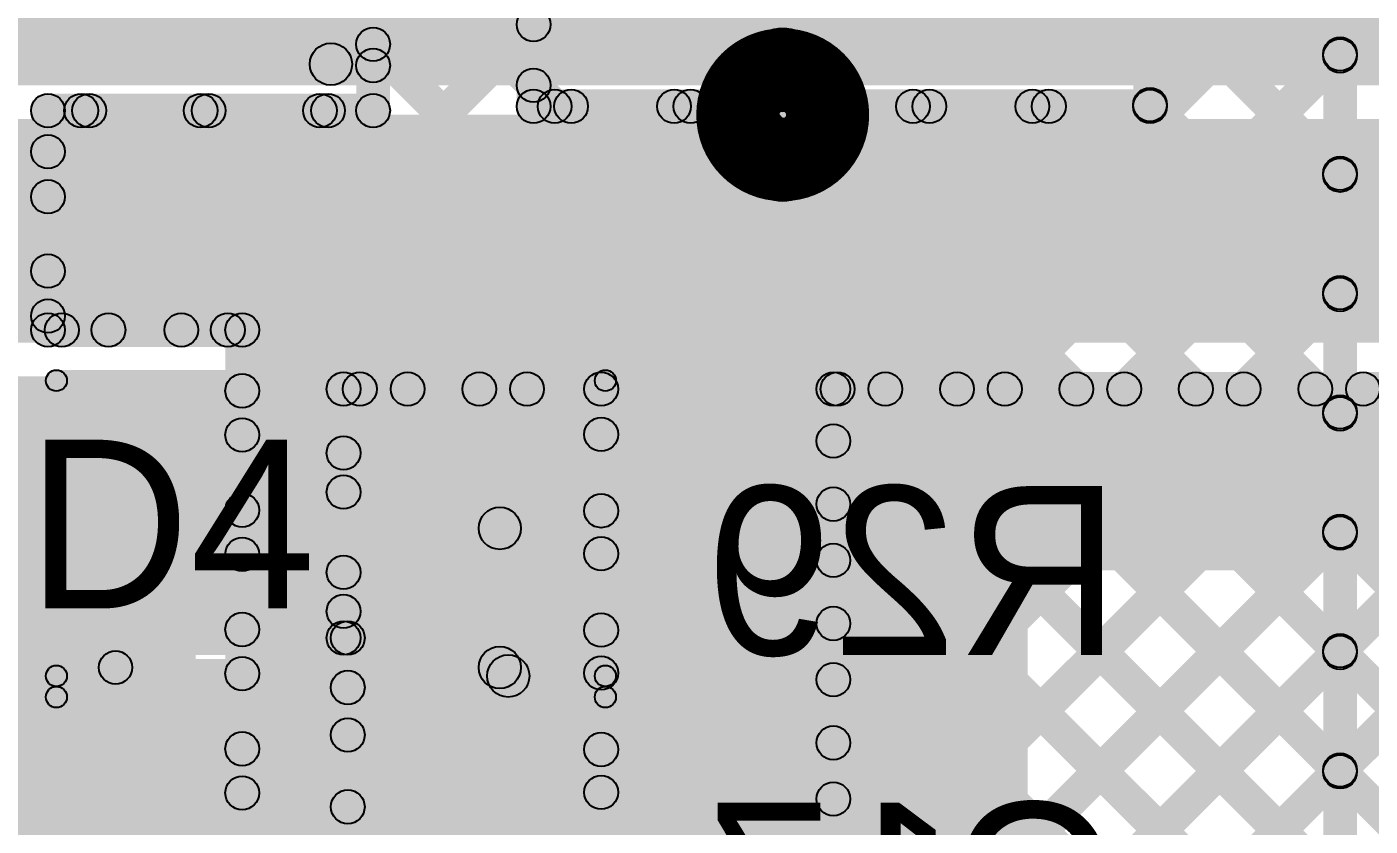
# Model space of a CAD drawing. Header units: millimetres. Extents: x 3.07 to 5.81, y 1.29 to 3.84.
# Drawn here: x 3.847 to 4.1651, y 1.6274 to 1.8168 of the extents above; entities that cross this region are included whole.
import ezdxf

# ---------------------------------------------------------------- set-up
doc = ezdxf.new("R2010")
doc.units = ezdxf.units.MM
doc.header["$MEASUREMENT"] = 0
for name, color, linetype in [('BottomLayer', 5, 'Continuous'), ('BottomOverlay', 54, 'Continuous'), ('BottomPaste', 16, 'Continuous'), ('BottomSolder', 6, 'Continuous'), ('TopLayer', 1, 'Continuous'), ('TopOverlay', 2, 'Continuous'), ('TopPaste', 8, 'Continuous'), ('TopSolder', 216, 'Continuous'), ('ViaHoleLayer', 16, 'Continuous')]:
    doc.layers.add(name, color=color, linetype=linetype)

# ---------------------------------------------------------------- blocks, each defined once
blk = doc.blocks.new('RES0805_B_37')
at = {"layer": 'BottomLayer'}
for points in [[(-0.06, 0.025), (-0.02, 0.025), (-0.02, -0.025), (-0.06, -0.025)], [(0.02, 0.025), (0.06, 0.025), (0.06, -0.025), (0.02, -0.025)]]:
    blk.add_hatch(color=5, dxfattribs=at).paths.add_polyline_path(points)
at = {"layer": 'BottomOverlay'}
h = blk.add_hatch(color=54, dxfattribs=at)
edge = h.paths.add_edge_path()
edge.add_arc((-0.065, 0.035), 0.0025, 0, 360)
h = blk.add_hatch(color=54, dxfattribs=at)
edge = h.paths.add_edge_path()
edge.add_arc((-0.065, 0.035), 0.0025, 0, 360)
for points in [[(-0.0675, 0.035), (-0.0625, 0.035), (-0.0625, -0.035), (-0.0675, -0.035)], [(0.065, 0.0375), (0.065, 0.0325), (-0.065, 0.0325), (-0.065, 0.0375)], [(0.0625, 0.035), (0.0675, 0.035), (0.0675, -0.035), (0.0625, -0.035)], [(0.065, -0.0325), (0.065, -0.0375), (-0.065, -0.0375), (-0.065, -0.0325)]]:
    blk.add_hatch(color=54, dxfattribs=at).paths.add_polyline_path(points)
h = blk.add_hatch(color=54, dxfattribs=at)
edge = h.paths.add_edge_path()
edge.add_arc((0.065, 0.035), 0.0025, 0, 360)
h = blk.add_hatch(color=54, dxfattribs=at)
edge = h.paths.add_edge_path()
edge.add_arc((0.065, 0.035), 0.0025, 0, 360)
h = blk.add_hatch(color=54, dxfattribs=at)
edge = h.paths.add_edge_path()
edge.add_arc((-0.065, -0.035), 0.0025, 0, 360)
h = blk.add_hatch(color=54, dxfattribs=at)
edge = h.paths.add_edge_path()
edge.add_arc((-0.065, -0.035), 0.0025, 0, 360)
h = blk.add_hatch(color=54, dxfattribs=at)
edge = h.paths.add_edge_path()
edge.add_arc((0.065, -0.035), 0.0025, 0, 360)
h = blk.add_hatch(color=54, dxfattribs=at)
edge = h.paths.add_edge_path()
edge.add_arc((0.065, -0.035), 0.0025, 0, 360)
at = {"layer": 'BottomPaste'}
for points in [[(-0.06, 0.025), (-0.02, 0.025), (-0.02, -0.025), (-0.06, -0.025)], [(0.02, 0.025), (0.06, 0.025), (0.06, -0.025), (0.02, -0.025)]]:
    blk.add_hatch(color=16, dxfattribs=at).paths.add_polyline_path(points)
at = {"layer": 'BottomSolder'}
for points in [[(-0.064, 0.029), (-0.016, 0.029), (-0.016, -0.029), (-0.064, -0.029)], [(0.016, 0.029), (0.064, 0.029), (0.064, -0.029), (0.016, -0.029)]]:
    blk.add_hatch(color=6, dxfattribs=at).paths.add_polyline_path(points)
at = {"layer": 'BottomOverlay'}
for centre in [(-0.065, 0.035), (-0.065, 0.035), (0.065, 0.035), (0.065, 0.035), (-0.065, -0.035), (-0.065, -0.035), (0.065, -0.035), (0.065, -0.035)]:
    blk.add_circle(centre, 0.0025, dxfattribs=at)
blk = doc.blocks.new('STD2HNK60Z_55')
at = {"layer": 'TopOverlay'}
for points in [[(-0.141, 0.23102), (-0.131, 0.23098), (-0.132, -0.04402), (-0.142, -0.04398)], [(-0.137, -0.049), (-0.137, -0.039), (0.135, -0.039), (0.135, -0.049)]]:
    blk.add_hatch(color=2, dxfattribs=at).paths.add_polyline_path(points)
h = blk.add_hatch(color=2, dxfattribs=at)
edge = h.paths.add_edge_path()
edge.add_arc((-0.137, -0.044), 0.005, 0, 360)
h = blk.add_hatch(color=2, dxfattribs=at)
edge = h.paths.add_edge_path()
edge.add_arc((-0.137, -0.044), 0.005, 0, 360)
h = blk.add_hatch(color=2, dxfattribs=at)
edge = h.paths.add_edge_path()
edge.add_arc((-0.15963, -0.151), 0.00984, 0, 360)
h = blk.add_hatch(color=2, dxfattribs=at)
edge = h.paths.add_edge_path()
edge.add_arc((-0.13837, -0.151), 0.00984, 0, 360)
at = {"layer": 'TopOverlay', "const_width": 0.01969}
blk.add_lwpolyline([(-0.13837, -0.151, 1), (-0.15963, -0.151, 1)], format="xyb", close=True, dxfattribs=at)
at = {"layer": 'TopOverlay'}
for centre, radius in [((-0.137, -0.044), 0.005), ((-0.137, -0.044), 0.005), ((-0.15963, -0.151), 0.00984), ((-0.13837, -0.151), 0.00984)]:
    blk.add_circle(centre, radius, dxfattribs=at)
blk = doc.blocks.new('PMEG3010ER_115_74')
at = {"layer": 'TopLayer'}
for points in [[(-0.02953, 0.02953), (0.02953, 0.02953), (0.02953, -0.02953), (-0.02953, -0.02953)], [(0.08071, 0.02953), (0.13976, 0.02953), (0.13976, -0.02953), (0.08071, -0.02953)]]:
    blk.add_hatch(color=1, dxfattribs=at).paths.add_polyline_path(points)
at = {"layer": 'TopOverlay'}
h = blk.add_hatch(color=2, dxfattribs=at)
edge = h.paths.add_edge_path()
edge.add_arc((-0.036, 0.041), 0.00394, 0, 360)
h = blk.add_hatch(color=2, dxfattribs=at)
edge = h.paths.add_edge_path()
edge.add_arc((-0.036, 0.041), 0.00394, 0, 360)
for points in [[(-0.036, 0.03706), (-0.036, 0.04494), (0.146, 0.04494), (0.146, 0.03706)], [(0.195, 0.043), (0.146, 0.043), (0.146, -0.043), (0.195, -0.043)], [(-0.03206, -0.04), (-0.03994, -0.04), (-0.03994, 0.041), (-0.03206, 0.041)], [(0.14994, -0.04), (0.14206, -0.04), (0.14206, 0.041), (0.14994, 0.041)], [(-0.036, -0.04394), (-0.036, -0.03606), (0.146, -0.03606), (0.146, -0.04394)]]:
    blk.add_hatch(color=2, dxfattribs=at).paths.add_polyline_path(points)
h = blk.add_hatch(color=2, dxfattribs=at)
edge = h.paths.add_edge_path()
edge.add_arc((0.146, 0.041), 0.00394, 0, 360)
h = blk.add_hatch(color=2, dxfattribs=at)
edge = h.paths.add_edge_path()
edge.add_arc((0.146, 0.041), 0.00394, 0, 360)
h = blk.add_hatch(color=2, dxfattribs=at)
edge = h.paths.add_edge_path()
edge.add_arc((-0.036, -0.04), 0.00394, 0, 360)
h = blk.add_hatch(color=2, dxfattribs=at)
edge = h.paths.add_edge_path()
edge.add_arc((-0.036, -0.04), 0.00394, 0, 360)
h = blk.add_hatch(color=2, dxfattribs=at)
edge = h.paths.add_edge_path()
edge.add_arc((0.146, -0.04), 0.00394, 0, 360)
h = blk.add_hatch(color=2, dxfattribs=at)
edge = h.paths.add_edge_path()
edge.add_arc((0.146, -0.04), 0.00394, 0, 360)
at = {"layer": 'TopPaste'}
for points in [[(-0.02953, 0.02953), (0.02953, 0.02953), (0.02953, -0.02953), (-0.02953, -0.02953)], [(0.08071, 0.02953), (0.13976, 0.02953), (0.13976, -0.02953), (0.08071, -0.02953)]]:
    blk.add_hatch(color=8, dxfattribs=at).paths.add_polyline_path(points)
at = {"layer": 'TopSolder'}
for points in [[(-0.03353, 0.03353), (0.03353, 0.03353), (0.03353, -0.03353), (-0.03353, -0.03353)], [(0.07671, 0.03353), (0.14376, 0.03353), (0.14376, -0.03353), (0.07671, -0.03353)]]:
    blk.add_hatch(color=216, dxfattribs=at).paths.add_polyline_path(points)
at = {"layer": 'TopOverlay'}
for centre in [(-0.036, 0.041), (-0.036, 0.041), (0.146, 0.041), (0.146, 0.041), (-0.036, -0.04), (-0.036, -0.04), (0.146, -0.04), (0.146, -0.04)]:
    blk.add_circle(centre, 0.00394, dxfattribs=at)
blk = doc.blocks.new('C__0805_B_92')
at = {"layer": 'BottomLayer'}
for points in [[(-0.06, 0.03), (-0.02, 0.03), (-0.02, -0.03), (-0.06, -0.03)], [(0.02, 0.03), (0.06, 0.03), (0.06, -0.03), (0.02, -0.03)]]:
    blk.add_hatch(color=5, dxfattribs=at).paths.add_polyline_path(points)
at = {"layer": 'BottomOverlay'}
h = blk.add_hatch(color=54, dxfattribs=at)
edge = h.paths.add_edge_path()
edge.add_arc((-0.065, 0.035), 0.0025, 0, 360)
h = blk.add_hatch(color=54, dxfattribs=at)
edge = h.paths.add_edge_path()
edge.add_arc((-0.065, 0.035), 0.0025, 0, 360)
for points in [[(-0.0625, -0.035), (-0.0675, -0.035), (-0.0675, 0.035), (-0.0625, 0.035)], [(-0.065, 0.0325), (-0.065, 0.0375), (0.065, 0.0375), (0.065, 0.0325)], [(0.0675, -0.035), (0.0625, -0.035), (0.0625, 0.035), (0.0675, 0.035)], [(-0.065, -0.0375), (-0.065, -0.0325), (0.065, -0.0325), (0.065, -0.0375)]]:
    blk.add_hatch(color=54, dxfattribs=at).paths.add_polyline_path(points)
h = blk.add_hatch(color=54, dxfattribs=at)
edge = h.paths.add_edge_path()
edge.add_arc((0.065, 0.035), 0.0025, 0, 360)
h = blk.add_hatch(color=54, dxfattribs=at)
edge = h.paths.add_edge_path()
edge.add_arc((0.065, 0.035), 0.0025, 0, 360)
h = blk.add_hatch(color=54, dxfattribs=at)
edge = h.paths.add_edge_path()
edge.add_arc((-0.065, -0.035), 0.0025, 0, 360)
h = blk.add_hatch(color=54, dxfattribs=at)
edge = h.paths.add_edge_path()
edge.add_arc((-0.065, -0.035), 0.0025, 0, 360)
h = blk.add_hatch(color=54, dxfattribs=at)
edge = h.paths.add_edge_path()
edge.add_arc((0.065, -0.035), 0.0025, 0, 360)
h = blk.add_hatch(color=54, dxfattribs=at)
edge = h.paths.add_edge_path()
edge.add_arc((0.065, -0.035), 0.0025, 0, 360)
at = {"layer": 'BottomPaste'}
for points in [[(-0.06, 0.03), (-0.02, 0.03), (-0.02, -0.03), (-0.06, -0.03)], [(0.02, 0.03), (0.06, 0.03), (0.06, -0.03), (0.02, -0.03)]]:
    blk.add_hatch(color=16, dxfattribs=at).paths.add_polyline_path(points)
at = {"layer": 'BottomSolder'}
for points in [[(-0.064, 0.034), (-0.016, 0.034), (-0.016, -0.034), (-0.064, -0.034)], [(0.016, 0.034), (0.064, 0.034), (0.064, -0.034), (0.016, -0.034)]]:
    blk.add_hatch(color=6, dxfattribs=at).paths.add_polyline_path(points)
at = {"layer": 'BottomOverlay'}
for centre in [(-0.065, 0.035), (-0.065, 0.035), (0.065, 0.035), (0.065, 0.035), (-0.065, -0.035), (-0.065, -0.035), (0.065, -0.035), (0.065, -0.035)]:
    blk.add_circle(centre, 0.0025, dxfattribs=at)

msp = doc.modelspace()

# ---------------------------------------------------------------- hatches: boundary and pattern name
at = {"layer": 'BottomLayer'}
for points in [[(3.437, 1.803), (4.244, 1.803), (4.244, 1.833), (3.437, 1.833)], [(3.761, 1.742), (4.404, 1.742), (4.404, 1.795), (3.761, 1.795)], [(3.994, 1.372), (4.027, 1.372), (4.027, 1.795), (3.994, 1.795)], [(3.92483, 1.713), (3.91917, 1.71865), (3.93435, 1.73383), (3.94, 1.72817)], [(3.92483, 1.68471), (3.91917, 1.69037), (3.96263, 1.73383), (3.96829, 1.72817)], [(3.922, 1.727), (3.922, 1.735), (3.983, 1.735), (3.983, 1.727)], [(3.92303, 1.72817), (3.92868, 1.73383), (3.98583, 1.67668), (3.98017, 1.67103)], [(3.95131, 1.72817), (3.95697, 1.73383), (3.98583, 1.70497), (3.98017, 1.69931)], [(4.04083, 1.51787), (4.03517, 1.52353), (4.24547, 1.73383), (4.25113, 1.72817)], [(4.04083, 1.54615), (4.03517, 1.55181), (4.21719, 1.73383), (4.22285, 1.72817)], [(4.04083, 1.57444), (4.03517, 1.5801), (4.1889, 1.73383), (4.19456, 1.72817)], [(4.04083, 1.68758), (4.03517, 1.69323), (4.07577, 1.73383), (4.08142, 1.72817)], [(4.04083, 1.65929), (4.03517, 1.66495), (4.10405, 1.73383), (4.10971, 1.72817)], [(4.04083, 1.71586), (4.03517, 1.72152), (4.04748, 1.73383), (4.05314, 1.72817)], [(4.04083, 1.60272), (4.03517, 1.60838), (4.16062, 1.73383), (4.16628, 1.72817)], [(4.04083, 1.63101), (4.03517, 1.63666), (4.13234, 1.73383), (4.13799, 1.72817)], [(4.036, 1.371), (4.083, 1.371), (4.083, 1.735), (4.036, 1.735)], [(4.03616, 1.72817), (4.04182, 1.73383), (4.27482, 1.50083), (4.26916, 1.49517)], [(4.038, 1.727), (4.038, 1.735), (4.344, 1.735), (4.344, 1.727)], [(4.06445, 1.72817), (4.07011, 1.73383), (4.30311, 1.50083), (4.29745, 1.49517)], [(4.07, 1.688), (4.449, 1.688), (4.449, 1.735), (4.07, 1.735)], [(4.09273, 1.72817), (4.09839, 1.73383), (4.33139, 1.50083), (4.32573, 1.49517)], [(4.12102, 1.72817), (4.12667, 1.73383), (4.35967, 1.50083), (4.35402, 1.49517)], [(4.1493, 1.72817), (4.15496, 1.73383), (4.38796, 1.50083), (4.3823, 1.49517)], [(3.791, 1.668), (3.911, 1.668), (3.911, 1.733), (3.791, 1.733)], [(3.926, 1.672), (3.918, 1.672), (3.918, 1.731), (3.926, 1.731)], [(3.919, 1.437), (3.986, 1.437), (3.986, 1.733), (3.919, 1.733)], [(3.987, 1.435), (3.979, 1.435), (3.979, 1.731), (3.987, 1.731)], [(4.042, 1.435), (4.034, 1.435), (4.034, 1.731), (4.042, 1.731)], [(3.92583, 1.65743), (3.92017, 1.66309), (3.98017, 1.72309), (3.98583, 1.71743)], [(3.91917, 1.70374), (3.92483, 1.7094), (3.98583, 1.6484), (3.98017, 1.64274)], [(4.03517, 1.70088), (4.04083, 1.70654), (4.24654, 1.50083), (4.24088, 1.49517)], [(3.964, 1.665), (3.954, 1.665), (3.954, 1.698), (3.964, 1.698)], [(3.92583, 1.62915), (3.92017, 1.6348), (3.98017, 1.6948), (3.98583, 1.68915)], [(3.91917, 1.67546), (3.92483, 1.68112), (3.98583, 1.62012), (3.98017, 1.61446)], [(4.03517, 1.6726), (4.04083, 1.67825), (4.21825, 1.50083), (4.2126, 1.49517)], [(3.927, 1.518), (3.919, 1.518), (3.919, 1.672), (3.927, 1.672)], [(3.95546, 1.66146), (3.96254, 1.66854), (3.96454, 1.66654), (3.95746, 1.65946)], [(3.92583, 1.60086), (3.92017, 1.60652), (3.98017, 1.66652), (3.98583, 1.66086)], [(3.853, 1.514), (3.912, 1.514), (3.912, 1.661), (3.853, 1.661)], [(3.786, 1.633), (3.889, 1.633), (3.889, 1.659), (3.786, 1.659)], [(3.92017, 1.64617), (3.92583, 1.65183), (3.98583, 1.59183), (3.98017, 1.58617)], [(4.03517, 1.64431), (4.04083, 1.64997), (4.18997, 1.50083), (4.18431, 1.49517)], [(3.92583, 1.57258), (3.92017, 1.57823), (3.98017, 1.63823), (3.98583, 1.63258)]]:
    msp.add_hatch(color=5, dxfattribs=at).paths.add_polyline_path(points)
h = msp.add_hatch(color=5, dxfattribs=at)
edge = h.paths.add_edge_path()
edge.add_arc((3.922, 1.731), 0.004, 0, 360)
h = msp.add_hatch(color=5, dxfattribs=at)
edge = h.paths.add_edge_path()
edge.add_arc((3.922, 1.731), 0.004, 0, 360)
h = msp.add_hatch(color=5, dxfattribs=at)
edge = h.paths.add_edge_path()
edge.add_arc((3.92586, 1.731), 0.004, 0, 360)
h = msp.add_hatch(color=5, dxfattribs=at)
edge = h.paths.add_edge_path()
edge.add_arc((3.93717, 1.731), 0.004, 0, 360)
h = msp.add_hatch(color=5, dxfattribs=at)
edge = h.paths.add_edge_path()
edge.add_arc((3.95414, 1.731), 0.004, 0, 360)
h = msp.add_hatch(color=5, dxfattribs=at)
edge = h.paths.add_edge_path()
edge.add_arc((3.96546, 1.731), 0.004, 0, 360)
h = msp.add_hatch(color=5, dxfattribs=at)
edge = h.paths.add_edge_path()
edge.add_arc((3.983, 1.731), 0.004, 0, 360)
h = msp.add_hatch(color=5, dxfattribs=at)
edge = h.paths.add_edge_path()
edge.add_arc((3.983, 1.731), 0.004, 0, 360)
h = msp.add_hatch(color=5, dxfattribs=at)
edge = h.paths.add_edge_path()
edge.add_arc((4.038, 1.731), 0.004, 0, 360)
h = msp.add_hatch(color=5, dxfattribs=at)
edge = h.paths.add_edge_path()
edge.add_arc((4.038, 1.731), 0.004, 0, 360)
h = msp.add_hatch(color=5, dxfattribs=at)
edge = h.paths.add_edge_path()
edge.add_arc((4.03899, 1.731), 0.004, 0, 360)
h = msp.add_hatch(color=5, dxfattribs=at)
edge = h.paths.add_edge_path()
edge.add_arc((4.05031, 1.731), 0.004, 0, 360)
h = msp.add_hatch(color=5, dxfattribs=at)
edge = h.paths.add_edge_path()
edge.add_arc((4.06728, 1.731), 0.004, 0, 360)
h = msp.add_hatch(color=5, dxfattribs=at)
edge = h.paths.add_edge_path()
edge.add_arc((4.0786, 1.731), 0.004, 0, 360)
h = msp.add_hatch(color=5, dxfattribs=at)
edge = h.paths.add_edge_path()
edge.add_arc((4.09556, 1.731), 0.004, 0, 360)
h = msp.add_hatch(color=5, dxfattribs=at)
edge = h.paths.add_edge_path()
edge.add_arc((4.10688, 1.731), 0.004, 0, 360)
h = msp.add_hatch(color=5, dxfattribs=at)
edge = h.paths.add_edge_path()
edge.add_arc((4.12385, 1.731), 0.004, 0, 360)
h = msp.add_hatch(color=5, dxfattribs=at)
edge = h.paths.add_edge_path()
edge.add_arc((4.13516, 1.731), 0.004, 0, 360)
h = msp.add_hatch(color=5, dxfattribs=at)
edge = h.paths.add_edge_path()
edge.add_arc((4.15213, 1.731), 0.004, 0, 360)
h = msp.add_hatch(color=5, dxfattribs=at)
edge = h.paths.add_edge_path()
edge.add_arc((4.16345, 1.731), 0.004, 0, 360)
h = msp.add_hatch(color=5, dxfattribs=at)
edge = h.paths.add_edge_path()
edge.add_arc((4.048, 1.718), 0.01181, 0, 360)
h = msp.add_hatch(color=5, dxfattribs=at)
edge = h.paths.add_edge_path()
edge.add_arc((3.983, 1.72026), 0.004, 0, 360)
h = msp.add_hatch(color=5, dxfattribs=at)
edge = h.paths.add_edge_path()
edge.add_arc((4.038, 1.71869), 0.004, 0, 360)
h = msp.add_hatch(color=5, dxfattribs=at)
edge = h.paths.add_edge_path()
edge.add_arc((3.922, 1.71583), 0.004, 0, 360)
h = msp.add_hatch(color=5, dxfattribs=at)
edge = h.paths.add_edge_path()
edge.add_arc((3.922, 1.70657), 0.004, 0, 360)
h = msp.add_hatch(color=5, dxfattribs=at)
edge = h.paths.add_edge_path()
edge.add_arc((3.983, 1.70214), 0.004, 0, 360)
h = msp.add_hatch(color=5, dxfattribs=at)
edge = h.paths.add_edge_path()
edge.add_arc((4.038, 1.70371), 0.004, 0, 360)
h = msp.add_hatch(color=5, dxfattribs=at)
edge = h.paths.add_edge_path()
edge.add_arc((3.959, 1.698), 0.005, 0, 360)
h = msp.add_hatch(color=5, dxfattribs=at)
edge = h.paths.add_edge_path()
edge.add_arc((3.983, 1.69197), 0.004, 0, 360)
h = msp.add_hatch(color=5, dxfattribs=at)
edge = h.paths.add_edge_path()
edge.add_arc((4.038, 1.6904), 0.004, 0, 360)
h = msp.add_hatch(color=5, dxfattribs=at)
edge = h.paths.add_edge_path()
edge.add_arc((4.048, 1.68367), 0.01181, 0, 360)
h = msp.add_hatch(color=5, dxfattribs=at)
edge = h.paths.add_edge_path()
edge.add_arc((3.922, 1.68754), 0.004, 0, 360)
h = msp.add_hatch(color=5, dxfattribs=at)
edge = h.paths.add_edge_path()
edge.add_arc((3.922, 1.67829), 0.004, 0, 360)
h = msp.add_hatch(color=5, dxfattribs=at)
edge = h.paths.add_edge_path()
edge.add_arc((3.983, 1.67386), 0.004, 0, 360)
h = msp.add_hatch(color=5, dxfattribs=at)
edge = h.paths.add_edge_path()
edge.add_arc((4.038, 1.67542), 0.004, 0, 360)
h = msp.add_hatch(color=5, dxfattribs=at)
edge = h.paths.add_edge_path()
edge.add_arc((3.922, 1.672), 0.004, 0, 360)
h = msp.add_hatch(color=5, dxfattribs=at)
edge = h.paths.add_edge_path()
edge.add_arc((3.923, 1.672), 0.004, 0, 360)
h = msp.add_hatch(color=5, dxfattribs=at)
edge = h.paths.add_edge_path()
edge.add_arc((3.961, 1.663), 0.01181, 0, 360)
h = msp.add_hatch(color=5, dxfattribs=at)
edge = h.paths.add_edge_path()
edge.add_arc((3.959, 1.665), 0.005, 0, 360)
h = msp.add_hatch(color=5, dxfattribs=at)
edge = h.paths.add_edge_path()
edge.add_arc((3.959, 1.665), 0.005, 0, 360)
h = msp.add_hatch(color=5, dxfattribs=at)
edge = h.paths.add_edge_path()
edge.add_arc((3.961, 1.663), 0.005, 0, 360)
h = msp.add_hatch(color=5, dxfattribs=at)
edge = h.paths.add_edge_path()
edge.add_arc((3.983, 1.66369), 0.004, 0, 360)
h = msp.add_hatch(color=5, dxfattribs=at)
edge = h.paths.add_edge_path()
edge.add_arc((3.923, 1.66026), 0.004, 0, 360)
h = msp.add_hatch(color=5, dxfattribs=at)
edge = h.paths.add_edge_path()
edge.add_arc((4.038, 1.66212), 0.004, 0, 360)
h = msp.add_hatch(color=5, dxfattribs=at)
edge = h.paths.add_edge_path()
edge.add_arc((4.048, 1.64933), 0.01181, 0, 360)
h = msp.add_hatch(color=5, dxfattribs=at)
edge = h.paths.add_edge_path()
edge.add_arc((3.923, 1.649), 0.004, 0, 360)
h = msp.add_hatch(color=5, dxfattribs=at)
edge = h.paths.add_edge_path()
edge.add_arc((4.038, 1.64714), 0.004, 0, 360)
h = msp.add_hatch(color=5, dxfattribs=at)
edge = h.paths.add_edge_path()
edge.add_arc((3.983, 1.64557), 0.004, 0, 360)
h = msp.add_hatch(color=5, dxfattribs=at)
edge = h.paths.add_edge_path()
edge.add_arc((3.983, 1.6354), 0.004, 0, 360)
h = msp.add_hatch(color=5, dxfattribs=at)
edge = h.paths.add_edge_path()
edge.add_arc((3.923, 1.63197), 0.004, 0, 360)
h = msp.add_hatch(color=5, dxfattribs=at)
edge = h.paths.add_edge_path()
edge.add_arc((4.038, 1.63384), 0.004, 0, 360)
at = {"layer": 'BottomSolder'}
h = msp.add_hatch(color=6, dxfattribs=at)
edge = h.paths.add_edge_path()
edge.add_arc((4.048, 1.718), 0.01581, 0, 360)
h = msp.add_hatch(color=6, dxfattribs=at)
edge = h.paths.add_edge_path()
edge.add_arc((4.048, 1.68367), 0.01581, 0, 360)
h = msp.add_hatch(color=6, dxfattribs=at)
edge = h.paths.add_edge_path()
edge.add_arc((3.961, 1.663), 0.01581, 0, 360)
h = msp.add_hatch(color=6, dxfattribs=at)
edge = h.paths.add_edge_path()
edge.add_arc((4.048, 1.64933), 0.01581, 0, 360)
h = msp.add_hatch(color=6, dxfattribs=at)
edge = h.paths.add_edge_path()
edge.add_arc((4.048, 1.615), 0.01581, 0, 360)
at = {"layer": 'TopLayer'}
for points in [[(3.933, 1.797), (3.925, 1.797), (3.925, 2.115), (3.933, 2.115)], [(3.646, 1.808), (3.918, 1.808), (3.918, 2.104), (3.646, 2.104)], [(3.978, 1.809), (4.102, 1.809), (4.102, 1.939), (3.978, 1.939)], [(4.117, 1.798), (4.109, 1.798), (4.109, 1.94), (4.117, 1.94)], [(3.971, 1.798), (3.963, 1.798), (3.963, 1.928), (3.971, 1.928)], [(4.11017, 1.85215), (4.11583, 1.85781), (4.16083, 1.81281), (4.15517, 1.80715)], [(3.93183, 1.80485), (3.92617, 1.81051), (3.96417, 1.84851), (3.96983, 1.84285)], [(3.90083, 1.57586), (3.89517, 1.58152), (4.15572, 1.84207), (4.16138, 1.83641)], [(3.92617, 1.83816), (3.93183, 1.84382), (3.96983, 1.80582), (3.96417, 1.80016)], [(4.11017, 1.82387), (4.11583, 1.82953), (4.16083, 1.78453), (4.15517, 1.77887)], [(4.162, 1.38291), (4.154, 1.38291), (4.154, 1.831), (4.162, 1.831)], [(3.89743, 1.74217), (3.89178, 1.74783), (3.96417, 1.82022), (3.96983, 1.81457)], [(3.92617, 1.80988), (3.93183, 1.81554), (4.16083, 1.58654), (4.15517, 1.58088)], [(3.90083, 1.54758), (3.89517, 1.55323), (4.15517, 1.81323), (4.16083, 1.80758)], [(3.96417, 1.80016), (3.96983, 1.80582), (3.97482, 1.80083), (3.96916, 1.79517)], [(3.852, 1.793), (3.852, 1.801), (3.929, 1.801), (3.929, 1.793)], [(3.90083, 1.71728), (3.89517, 1.72294), (3.97306, 1.80083), (3.97872, 1.79517)], [(3.90083, 1.66071), (3.89517, 1.66637), (4.02963, 1.80083), (4.03529, 1.79517)], [(3.90083, 1.689), (3.89517, 1.69465), (4.00135, 1.80083), (4.007, 1.79517)], [(3.90083, 1.60415), (3.89517, 1.6098), (4.0862, 1.80083), (4.09185, 1.79517)], [(3.90083, 1.63243), (3.89517, 1.63809), (4.05791, 1.80083), (4.06357, 1.79517)], [(3.967, 1.794), (3.967, 1.802), (4.113, 1.802), (4.113, 1.794)], [(3.96916, 1.79517), (3.97482, 1.80083), (4.16083, 1.61482), (4.15517, 1.60916)], [(3.99745, 1.79517), (4.00311, 1.80083), (4.16083, 1.64311), (4.15517, 1.63745)], [(4.02573, 1.79517), (4.03139, 1.80083), (4.16083, 1.67139), (4.15517, 1.66573)], [(4.05402, 1.79517), (4.05967, 1.80083), (4.16083, 1.69967), (4.15517, 1.69402)], [(4.0823, 1.79517), (4.08796, 1.80083), (4.16083, 1.72796), (4.15517, 1.7223)], [(4.11017, 1.79559), (4.11583, 1.80124), (4.16083, 1.75624), (4.15517, 1.75059)], [(3.85483, 1.75614), (3.84917, 1.76179), (3.88721, 1.79983), (3.89286, 1.79417)], [(3.85483, 1.78442), (3.84917, 1.79008), (3.85892, 1.79983), (3.86458, 1.79417)], [(3.85703, 1.79417), (3.86268, 1.79983), (4.16083, 1.50168), (4.15517, 1.49603)], [(3.86915, 1.74217), (3.86349, 1.74783), (3.91549, 1.79983), (3.92115, 1.79417)], [(3.88531, 1.79417), (3.89097, 1.79983), (4.16083, 1.52997), (4.15517, 1.52431)], [(3.9136, 1.79417), (3.91925, 1.79983), (4.16083, 1.55825), (4.15517, 1.5526)], [(3.856, 1.745), (3.848, 1.745), (3.848, 1.797), (3.856, 1.797)], [(3.894, 1.411), (4.084, 1.411), (4.084, 1.796), (3.894, 1.796)], [(3.90083, 1.51929), (3.89517, 1.52495), (4.15517, 1.78495), (4.16083, 1.77929)], [(3.84917, 1.77374), (3.85483, 1.7794), (3.8864, 1.74783), (3.88074, 1.74217)], [(3.90083, 1.49101), (3.89517, 1.49666), (4.15517, 1.75666), (4.16083, 1.75101)], [(3.84917, 1.74546), (3.85483, 1.75112), (3.85812, 1.74783), (3.85246, 1.74217)], [(3.852, 1.741), (3.852, 1.749), (3.898, 1.749), (3.898, 1.741)], [(3.902, 1.5), (3.894, 1.5), (3.894, 1.745), (3.902, 1.745)], [(3.767, 1.484), (3.887, 1.484), (3.887, 1.734), (3.767, 1.734)], [(3.89517, 1.72774), (3.90083, 1.7334), (4.16083, 1.4734), (4.15517, 1.46774)], [(3.90083, 1.46272), (3.89517, 1.46838), (4.15517, 1.72838), (4.16083, 1.72272)], [(3.89517, 1.69946), (3.90083, 1.70512), (4.16083, 1.44512), (4.15517, 1.43946)], [(3.90083, 1.43444), (3.89517, 1.4401), (4.15517, 1.7001), (4.16083, 1.69444)], [(3.89517, 1.67117), (3.90083, 1.67683), (4.16083, 1.41683), (4.15517, 1.41117)], [(3.90485, 1.41017), (3.89919, 1.41583), (4.15517, 1.67181), (4.16083, 1.66615)], [(3.89517, 1.64289), (3.90083, 1.64855), (4.16083, 1.38855), (4.15517, 1.38289)], [(3.93313, 1.41017), (3.92747, 1.41583), (4.15517, 1.64353), (4.16083, 1.63787)]]:
    msp.add_hatch(color=1, dxfattribs=at).paths.add_polyline_path(points)
h = msp.add_hatch(color=1, dxfattribs=at)
edge = h.paths.add_edge_path()
edge.add_arc((3.967, 1.8174), 0.004, 0, 360)
h = msp.add_hatch(color=1, dxfattribs=at)
edge = h.paths.add_edge_path()
edge.add_arc((3.929, 1.81271), 0.004, 0, 360)
h = msp.add_hatch(color=1, dxfattribs=at)
edge = h.paths.add_edge_path()
edge.add_arc((4.158, 1.8104), 0.004, 0, 360)
h = msp.add_hatch(color=1, dxfattribs=at)
edge = h.paths.add_edge_path()
edge.add_arc((4.158, 1.80998), 0.004, 0, 360)
h = msp.add_hatch(color=1, dxfattribs=at)
edge = h.paths.add_edge_path()
edge.add_arc((3.929, 1.80768), 0.004, 0, 360)
h = msp.add_hatch(color=1, dxfattribs=at)
edge = h.paths.add_edge_path()
edge.add_arc((3.967, 1.80299), 0.004, 0, 360)
h = msp.add_hatch(color=1, dxfattribs=at)
edge = h.paths.add_edge_path()
edge.add_arc((3.967, 1.80299), 0.004, 0, 360)
h = msp.add_hatch(color=1, dxfattribs=at)
edge = h.paths.add_edge_path()
edge.add_arc((3.852, 1.797), 0.004, 0, 360)
h = msp.add_hatch(color=1, dxfattribs=at)
edge = h.paths.add_edge_path()
edge.add_arc((3.852, 1.797), 0.004, 0, 360)
h = msp.add_hatch(color=1, dxfattribs=at)
edge = h.paths.add_edge_path()
edge.add_arc((3.85986, 1.797), 0.004, 0, 360)
h = msp.add_hatch(color=1, dxfattribs=at)
edge = h.paths.add_edge_path()
edge.add_arc((3.86175, 1.797), 0.004, 0, 360)
h = msp.add_hatch(color=1, dxfattribs=at)
edge = h.paths.add_edge_path()
edge.add_arc((3.88814, 1.797), 0.004, 0, 360)
h = msp.add_hatch(color=1, dxfattribs=at)
edge = h.paths.add_edge_path()
edge.add_arc((3.89004, 1.797), 0.004, 0, 360)
h = msp.add_hatch(color=1, dxfattribs=at)
edge = h.paths.add_edge_path()
edge.add_arc((3.91642, 1.797), 0.004, 0, 360)
h = msp.add_hatch(color=1, dxfattribs=at)
edge = h.paths.add_edge_path()
edge.add_arc((3.91832, 1.797), 0.004, 0, 360)
h = msp.add_hatch(color=1, dxfattribs=at)
edge = h.paths.add_edge_path()
edge.add_arc((3.929, 1.797), 0.004, 0, 360)
h = msp.add_hatch(color=1, dxfattribs=at)
edge = h.paths.add_edge_path()
edge.add_arc((3.929, 1.797), 0.004, 0, 360)
h = msp.add_hatch(color=1, dxfattribs=at)
edge = h.paths.add_edge_path()
edge.add_arc((3.967, 1.798), 0.004, 0, 360)
h = msp.add_hatch(color=1, dxfattribs=at)
edge = h.paths.add_edge_path()
edge.add_arc((3.967, 1.798), 0.004, 0, 360)
h = msp.add_hatch(color=1, dxfattribs=at)
edge = h.paths.add_edge_path()
edge.add_arc((3.97199, 1.798), 0.004, 0, 360)
h = msp.add_hatch(color=1, dxfattribs=at)
edge = h.paths.add_edge_path()
edge.add_arc((3.97199, 1.798), 0.004, 0, 360)
h = msp.add_hatch(color=1, dxfattribs=at)
edge = h.paths.add_edge_path()
edge.add_arc((3.97589, 1.798), 0.004, 0, 360)
h = msp.add_hatch(color=1, dxfattribs=at)
edge = h.paths.add_edge_path()
edge.add_arc((4.00028, 1.798), 0.004, 0, 360)
h = msp.add_hatch(color=1, dxfattribs=at)
edge = h.paths.add_edge_path()
edge.add_arc((4.00417, 1.798), 0.004, 0, 360)
h = msp.add_hatch(color=1, dxfattribs=at)
edge = h.paths.add_edge_path()
edge.add_arc((4.02856, 1.798), 0.004, 0, 360)
h = msp.add_hatch(color=1, dxfattribs=at)
edge = h.paths.add_edge_path()
edge.add_arc((4.03246, 1.798), 0.004, 0, 360)
h = msp.add_hatch(color=1, dxfattribs=at)
edge = h.paths.add_edge_path()
edge.add_arc((4.05685, 1.798), 0.004, 0, 360)
h = msp.add_hatch(color=1, dxfattribs=at)
edge = h.paths.add_edge_path()
edge.add_arc((4.06074, 1.798), 0.004, 0, 360)
h = msp.add_hatch(color=1, dxfattribs=at)
edge = h.paths.add_edge_path()
edge.add_arc((4.08513, 1.798), 0.004, 0, 360)
h = msp.add_hatch(color=1, dxfattribs=at)
edge = h.paths.add_edge_path()
edge.add_arc((4.08903, 1.798), 0.004, 0, 360)
h = msp.add_hatch(color=1, dxfattribs=at)
edge = h.paths.add_edge_path()
edge.add_arc((4.113, 1.79841), 0.004, 0, 360)
h = msp.add_hatch(color=1, dxfattribs=at)
edge = h.paths.add_edge_path()
edge.add_arc((4.113, 1.798), 0.004, 0, 360)
h = msp.add_hatch(color=1, dxfattribs=at)
edge = h.paths.add_edge_path()
edge.add_arc((4.113, 1.798), 0.004, 0, 360)
h = msp.add_hatch(color=1, dxfattribs=at)
edge = h.paths.add_edge_path()
edge.add_arc((3.852, 1.78725), 0.004, 0, 360)
h = msp.add_hatch(color=1, dxfattribs=at)
edge = h.paths.add_edge_path()
edge.add_arc((4.158, 1.78212), 0.004, 0, 360)
h = msp.add_hatch(color=1, dxfattribs=at)
edge = h.paths.add_edge_path()
edge.add_arc((4.158, 1.7817), 0.004, 0, 360)
h = msp.add_hatch(color=1, dxfattribs=at)
edge = h.paths.add_edge_path()
edge.add_arc((3.852, 1.77657), 0.004, 0, 360)
h = msp.add_hatch(color=1, dxfattribs=at)
edge = h.paths.add_edge_path()
edge.add_arc((3.852, 1.75896), 0.004, 0, 360)
h = msp.add_hatch(color=1, dxfattribs=at)
edge = h.paths.add_edge_path()
edge.add_arc((4.158, 1.75384), 0.004, 0, 360)
h = msp.add_hatch(color=1, dxfattribs=at)
edge = h.paths.add_edge_path()
edge.add_arc((4.158, 1.75341), 0.004, 0, 360)
h = msp.add_hatch(color=1, dxfattribs=at)
edge = h.paths.add_edge_path()
edge.add_arc((3.852, 1.74829), 0.004, 0, 360)
h = msp.add_hatch(color=1, dxfattribs=at)
edge = h.paths.add_edge_path()
edge.add_arc((3.852, 1.745), 0.004, 0, 360)
h = msp.add_hatch(color=1, dxfattribs=at)
edge = h.paths.add_edge_path()
edge.add_arc((3.852, 1.745), 0.004, 0, 360)
h = msp.add_hatch(color=1, dxfattribs=at)
edge = h.paths.add_edge_path()
edge.add_arc((3.85529, 1.745), 0.004, 0, 360)
h = msp.add_hatch(color=1, dxfattribs=at)
edge = h.paths.add_edge_path()
edge.add_arc((3.86632, 1.745), 0.004, 0, 360)
h = msp.add_hatch(color=1, dxfattribs=at)
edge = h.paths.add_edge_path()
edge.add_arc((3.88357, 1.745), 0.004, 0, 360)
h = msp.add_hatch(color=1, dxfattribs=at)
edge = h.paths.add_edge_path()
edge.add_arc((3.8946, 1.745), 0.004, 0, 360)
h = msp.add_hatch(color=1, dxfattribs=at)
edge = h.paths.add_edge_path()
edge.add_arc((3.898, 1.745), 0.004, 0, 360)
h = msp.add_hatch(color=1, dxfattribs=at)
edge = h.paths.add_edge_path()
edge.add_arc((3.898, 1.745), 0.004, 0, 360)
h = msp.add_hatch(color=1, dxfattribs=at)
edge = h.paths.add_edge_path()
edge.add_arc((3.898, 1.73057), 0.004, 0, 360)
h = msp.add_hatch(color=1, dxfattribs=at)
edge = h.paths.add_edge_path()
edge.add_arc((4.048, 1.718), 0.01181, 0, 360)
h = msp.add_hatch(color=1, dxfattribs=at)
edge = h.paths.add_edge_path()
edge.add_arc((4.158, 1.72555), 0.004, 0, 360)
h = msp.add_hatch(color=1, dxfattribs=at)
edge = h.paths.add_edge_path()
edge.add_arc((4.158, 1.72513), 0.004, 0, 360)
h = msp.add_hatch(color=1, dxfattribs=at)
edge = h.paths.add_edge_path()
edge.add_arc((3.898, 1.72011), 0.004, 0, 360)
h = msp.add_hatch(color=1, dxfattribs=at)
edge = h.paths.add_edge_path()
edge.add_arc((3.898, 1.70229), 0.004, 0, 360)
h = msp.add_hatch(color=1, dxfattribs=at)
edge = h.paths.add_edge_path()
edge.add_arc((4.158, 1.69727), 0.004, 0, 360)
h = msp.add_hatch(color=1, dxfattribs=at)
edge = h.paths.add_edge_path()
edge.add_arc((4.158, 1.69685), 0.004, 0, 360)
h = msp.add_hatch(color=1, dxfattribs=at)
edge = h.paths.add_edge_path()
edge.add_arc((3.898, 1.69183), 0.004, 0, 360)
h = msp.add_hatch(color=1, dxfattribs=at)
edge = h.paths.add_edge_path()
edge.add_arc((4.048, 1.68367), 0.01181, 0, 360)
h = msp.add_hatch(color=1, dxfattribs=at)
edge = h.paths.add_edge_path()
edge.add_arc((3.898, 1.674), 0.004, 0, 360)
h = msp.add_hatch(color=1, dxfattribs=at)
edge = h.paths.add_edge_path()
edge.add_arc((3.961, 1.663), 0.01181, 0, 360)
h = msp.add_hatch(color=1, dxfattribs=at)
edge = h.paths.add_edge_path()
edge.add_arc((4.158, 1.66898), 0.004, 0, 360)
h = msp.add_hatch(color=1, dxfattribs=at)
edge = h.paths.add_edge_path()
edge.add_arc((4.158, 1.66856), 0.004, 0, 360)
h = msp.add_hatch(color=1, dxfattribs=at)
edge = h.paths.add_edge_path()
edge.add_arc((3.898, 1.66354), 0.004, 0, 360)
h = msp.add_hatch(color=1, dxfattribs=at)
edge = h.paths.add_edge_path()
edge.add_arc((4.048, 1.64933), 0.01181, 0, 360)
h = msp.add_hatch(color=1, dxfattribs=at)
edge = h.paths.add_edge_path()
edge.add_arc((3.898, 1.64572), 0.004, 0, 360)
h = msp.add_hatch(color=1, dxfattribs=at)
edge = h.paths.add_edge_path()
edge.add_arc((4.158, 1.6407), 0.004, 0, 360)
h = msp.add_hatch(color=1, dxfattribs=at)
edge = h.paths.add_edge_path()
edge.add_arc((4.158, 1.64028), 0.004, 0, 360)
h = msp.add_hatch(color=1, dxfattribs=at)
edge = h.paths.add_edge_path()
edge.add_arc((3.898, 1.63526), 0.004, 0, 360)
at = {"layer": 'TopSolder'}
h = msp.add_hatch(color=216, dxfattribs=at)
edge = h.paths.add_edge_path()
edge.add_arc((4.048, 1.718), 0.01581, 0, 360)
h = msp.add_hatch(color=216, dxfattribs=at)
edge = h.paths.add_edge_path()
edge.add_arc((4.048, 1.68367), 0.01581, 0, 360)
h = msp.add_hatch(color=216, dxfattribs=at)
edge = h.paths.add_edge_path()
edge.add_arc((3.961, 1.663), 0.01581, 0, 360)
h = msp.add_hatch(color=216, dxfattribs=at)
edge = h.paths.add_edge_path()
edge.add_arc((4.048, 1.64933), 0.01581, 0, 360)
h = msp.add_hatch(color=216, dxfattribs=at)
edge = h.paths.add_edge_path()
edge.add_arc((4.048, 1.615), 0.01581, 0, 360)
at = {"layer": 'ViaHoleLayer'}
h = msp.add_hatch(color=16, dxfattribs=at)
edge = h.paths.add_edge_path()
edge.add_arc((4.048, 1.718), 0.00787, 0, 360)
h = msp.add_hatch(color=16, dxfattribs=at)
edge = h.paths.add_edge_path()
edge.add_arc((4.048, 1.68367), 0.00787, 0, 360)
h = msp.add_hatch(color=16, dxfattribs=at)
edge = h.paths.add_edge_path()
edge.add_arc((3.961, 1.663), 0.00787, 0, 360)
h = msp.add_hatch(color=16, dxfattribs=at)
edge = h.paths.add_edge_path()
edge.add_arc((4.048, 1.64933), 0.00787, 0, 360)

# ---------------------------------------------------------------- linework, layer by layer
at = {"layer": 'BottomLayer'}
for centre, radius in [((3.922, 1.731), 0.004), ((3.922, 1.731), 0.004), ((3.92586, 1.731), 0.004), ((3.93717, 1.731), 0.004), ((3.95414, 1.731), 0.004), ((3.96546, 1.731), 0.004), ((3.983, 1.731), 0.004), ((3.983, 1.731), 0.004), ((4.038, 1.731), 0.004), ((4.038, 1.731), 0.004), ((4.03899, 1.731), 0.004), ((4.05031, 1.731), 0.004), ((4.06728, 1.731), 0.004), ((4.0786, 1.731), 0.004), ((4.09556, 1.731), 0.004), ((4.10688, 1.731), 0.004), ((4.12385, 1.731), 0.004), ((4.13516, 1.731), 0.004), ((4.15213, 1.731), 0.004), ((4.16345, 1.731), 0.004), ((3.983, 1.72026), 0.004), ((4.038, 1.71869), 0.004), ((3.922, 1.71583), 0.004), ((3.922, 1.70657), 0.004), ((3.983, 1.70214), 0.004), ((4.038, 1.70371), 0.004), ((3.959, 1.698), 0.005), ((3.983, 1.69197), 0.004), ((4.038, 1.6904), 0.004), ((3.922, 1.68754), 0.004), ((3.922, 1.67829), 0.004), ((3.983, 1.67386), 0.004), ((4.038, 1.67542), 0.004), ((3.922, 1.672), 0.004), ((3.923, 1.672), 0.004), ((3.959, 1.665), 0.005), ((3.959, 1.665), 0.005), ((3.961, 1.663), 0.005), ((3.983, 1.66369), 0.004), ((3.923, 1.66026), 0.004), ((4.038, 1.66212), 0.004), ((3.923, 1.649), 0.004), ((4.038, 1.64714), 0.004), ((3.983, 1.64557), 0.004), ((3.983, 1.6354), 0.004), ((3.923, 1.63197), 0.004), ((4.038, 1.63384), 0.004)]:
    msp.add_circle(centre, radius, dxfattribs=at)
at = {"layer": 'TopLayer'}
for centre in [(3.967, 1.8174), (3.929, 1.81271), (4.158, 1.8104), (4.158, 1.80998), (3.929, 1.80768), (3.967, 1.80299), (3.967, 1.80299), (3.852, 1.797), (3.852, 1.797), (3.85986, 1.797), (3.86175, 1.797), (3.88814, 1.797), (3.89004, 1.797), (3.91642, 1.797), (3.91832, 1.797), (3.929, 1.797), (3.929, 1.797), (3.967, 1.798), (3.967, 1.798), (3.97199, 1.798), (3.97199, 1.798), (3.97589, 1.798), (4.00028, 1.798), (4.00417, 1.798), (4.02856, 1.798), (4.03246, 1.798), (4.05685, 1.798), (4.06074, 1.798), (4.08513, 1.798), (4.08903, 1.798), (4.113, 1.79841), (4.113, 1.798), (4.113, 1.798), (3.852, 1.78725), (4.158, 1.78212), (4.158, 1.7817), (3.852, 1.77657), (3.852, 1.75896), (4.158, 1.75384), (4.158, 1.75341), (3.852, 1.74829), (3.852, 1.745), (3.852, 1.745), (3.85529, 1.745), (3.86632, 1.745), (3.88357, 1.745), (3.8946, 1.745), (3.898, 1.745), (3.898, 1.745), (3.898, 1.73057), (4.158, 1.72555), (4.158, 1.72513), (3.898, 1.72011), (3.898, 1.70229), (4.158, 1.69727), (4.158, 1.69685), (3.898, 1.69183), (3.898, 1.674), (4.158, 1.66898), (4.158, 1.66856), (3.898, 1.66354), (3.898, 1.64572), (4.158, 1.6407), (4.158, 1.64028), (3.898, 1.63526)]:
    msp.add_circle(centre, 0.004, dxfattribs=at)

# ---------------------------------------------------------------- block references
for name, p, rotation in [('STD2HNK60Z_55', (3.875, 1.945), 90), ('RES0805_B_37', (3.919, 1.698), 180), ('PMEG3010ER_115_74', (3.722, 1.624), 360)]:
    msp.add_blockref(name, p, dxfattribs=dict(rotation=rotation))
msp.add_blockref('C__0805_B_92', (3.919, 1.623))

# ---------------------------------------------------------------- texts
at = {"layer": 'BottomOverlay', "text_generation_flag": 2}
for s, p in [('R29', (4.106, 1.668)), ('C17', (4.106, 1.593))]:
    msp.add_text(s, height=0.04, dxfattribs=at).set_placement(p)
at = {"layer": 'TopOverlay'}
msp.add_text('D4', height=0.04, dxfattribs=at).set_placement((3.847, 1.679))

doc.saveas('drawing.dxf')
